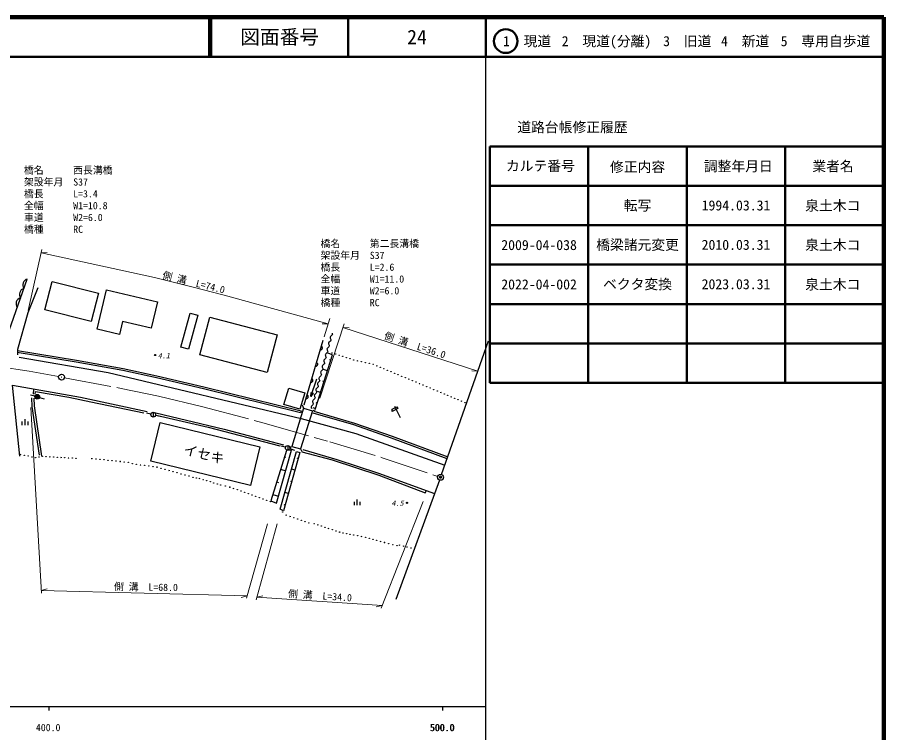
# Model space of a CAD drawing. Units: millimetres, scale not verified. Extents: x 40000 to 680000, y 20000 to 380000.
# Drawn here: x 460013 to 680000, y 198357 to 380000 of the extents above; entities that cross this region are included whole.
import ezdxf
from ezdxf.enums import TextEntityAlignment as Align

# ---------------------------------------------------------------- set-up
doc = ezdxf.new("R2010")
doc.units = ezdxf.units.MM
doc.header["$LTSCALE"] = 1000
doc.header["$PDMODE"] = 32
doc.header["$PDSIZE"] = 500
doc.linetypes.add('CHAIN', pattern=[18.5, 12, -1.5, 3.5, -1.5])
for name, color, linetype, lineweight in [('M-BGD', 7, 'Continuous', 25), ('M-BMK', 2, 'CHAIN', 13), ('M-BMK-OTRS', 5, 'Continuous', 25), ('M-BMK-SRVR', 3, 'Continuous', 25), ('M-STR-HTXT', 7, 'Continuous', 13), ('M-STR-STR1', 1, 'Continuous', 25), ('M-STR-STRC', 7, 'Continuous', 25), ('M-TTL', 2, 'Continuous', 140), ('M-TTL-BAND', 7, 'Continuous', 25), ('M-TTL-FRAM', 2, 'Continuous', 50), ('M-TTL-LINE', 7, 'Continuous', 50)]:
    doc.layers.add(name, color=color, linetype=linetype, lineweight=lineweight)
doc.layers.add('M-OTRS', color=6, linetype='Continuous')
doc.layers.add('M-TTL-TXT', color=7, linetype='Continuous')
doc.styles.add('ＭＳ ゴシック', font='')
doc.styles.get('ＭＳ ゴシック').set_extended_font_data('MS Gothic')

msp = doc.modelspace()

# ---------------------------------------------------------------- linework, layer by layer
at = {"layer": 'M-BGD'}
for p, q in [((456240, 295687), (462550, 313531)), ((467023, 305761), (468834, 312904)), ((468834, 312904), (480598, 309921)), ((465206, 311308), (462671, 304946)), ((480296, 300825), (482636, 310790)), ((482636, 310790), (495595, 307747)), ((480598, 309921), (478786, 302778)), ((495595, 307747), (494027, 301068)), ((462671, 304946), (460034, 295635)), ((478786, 302778), (467023, 305761)), ((501564, 296280), (503905, 304867)), ((505817, 304346), (503475, 295759)), ((503905, 304867), (505817, 304346)), ((506396, 294275), (508924, 303875)), ((508924, 303875), (525995, 299379)), ((486736, 302780), (485964, 299494)), ((494027, 301068), (486736, 302780)), ((485964, 299494), (480296, 300825)), ((525995, 299379), (523467, 289780)), ((539891, 299257), (539548, 298915)), ((539988, 299386), (539891, 299257)), ((539917, 299809), (539994, 299633)), ((540012, 299473), (539988, 299386)), ((539994, 299633), (540012, 299473)), ((532853, 281625), (537672, 298057)), ((539055, 297340), (539031, 297253)), ((539031, 297253), (539049, 297092)), ((539049, 297092), (539125, 296916)), ((539152, 297468), (539055, 297340)), ((539494, 297810), (539152, 297468)), ((539451, 298786), (539427, 298700)), ((539427, 298700), (539445, 298539)), ((539445, 298539), (539521, 298363)), ((539548, 298915), (539451, 298786)), ((539592, 297939), (539494, 297810)), ((539521, 298363), (539597, 298186)), ((539616, 298026), (539592, 297939)), ((539597, 298186), (539616, 298026)), ((474972, 292434), (459962, 294904)), ((460034, 295635), (460085, 294291)), ((460043, 295398), (475057, 292927)), ((503475, 295759), (501564, 296280)), ((536929, 295523), (537055, 295527)), ((537055, 295527), (537168, 295557)), ((537168, 295557), (537292, 295625)), ((537314, 296410), (537210, 296482)), ((537292, 295625), (537378, 295704)), ((537393, 296325), (537314, 296410)), ((537378, 295704), (537450, 295808)), ((537461, 296200), (537393, 296325)), ((537450, 295808), (537495, 295961)), ((537491, 296088), (537461, 296200)), ((537495, 295961), (537491, 296088)), ((538700, 294880), (538335, 294515)), ((538658, 295893), (538635, 295806)), ((538635, 295806), (538653, 295646)), ((538653, 295646), (538729, 295469)), ((538756, 296022), (538658, 295893)), ((538804, 295017), (538700, 294880)), ((538729, 295469), (538810, 295281)), ((539098, 296363), (538756, 296022)), ((538830, 295110), (538804, 295017)), ((538810, 295281), (538830, 295110)), ((539196, 296492), (539098, 296363)), ((539125, 296916), (539201, 296740)), ((539220, 296579), (539196, 296492)), ((539201, 296740), (539220, 296579)), ((475057, 292927), (486912, 290789)), ((523467, 289780), (506396, 294275)), ((535687, 280662), (540070, 294331)), ((537840, 292903), (537816, 292816)), ((537816, 292816), (537834, 292656)), ((537834, 292656), (537910, 292479)), ((537937, 293032), (537840, 292903)), ((538280, 293373), (537937, 293032)), ((538231, 294378), (538206, 294285)), ((538206, 294285), (538225, 294114)), ((538225, 294114), (538306, 293926)), ((538335, 294515), (538231, 294378)), ((538377, 293502), (538280, 293373)), ((538306, 293926), (538383, 293750)), ((538401, 293589), (538377, 293502)), ((538383, 293750), (538401, 293589)), ((540070, 294331), (538898, 294722)), ((539632, 292964), (539295, 293072)), ((486815, 290299), (474972, 292434)), ((486912, 290789), (495477, 288927)), ((535724, 291415), (535850, 291420)), ((535850, 291420), (535963, 291449)), ((535963, 291449), (536087, 291517)), ((536109, 292302), (536006, 292375)), ((536087, 291517), (536173, 291596)), ((536188, 292217), (536109, 292302)), ((536173, 291596), (536245, 291700)), ((536256, 292093), (536188, 292217)), ((536245, 291700), (536290, 291853)), ((536286, 291980), (536256, 292093)), ((536290, 291853), (536286, 291980)), ((537487, 290480), (537145, 290138)), ((537444, 291456), (537420, 291369)), ((537420, 291369), (537438, 291209)), ((537438, 291209), (537514, 291032)), ((537541, 291585), (537444, 291456)), ((537585, 290609), (537487, 290480)), ((537514, 291032), (537590, 290856)), ((537883, 291927), (537541, 291585)), ((537609, 290696), (537585, 290609)), ((537590, 290856), (537609, 290696)), ((538755, 290231), (537745, 290554)), ((537981, 292056), (537883, 291927)), ((537910, 292479), (537986, 292303)), ((538005, 292142), (537981, 292056)), ((537986, 292303), (538005, 292142)), ((495367, 288439), (486815, 290299)), ((507284, 285657), (495367, 288439)), ((495477, 288927), (507400, 286143)), ((534576, 283735), (536106, 288215)), ((534905, 288195), (534801, 288267)), ((534984, 288109), (534905, 288195)), ((536620, 288494), (536595, 288402)), ((536595, 288402), (536614, 288231)), ((536614, 288231), (536696, 288043)), ((536724, 288632), (536620, 288494)), ((537089, 288996), (536724, 288632)), ((537047, 290009), (537024, 289923)), ((537024, 289923), (537042, 289762)), ((537042, 289762), (537118, 289586)), ((537145, 290138), (537047, 290009)), ((537193, 289134), (537089, 288996)), ((537118, 289586), (537199, 289398)), ((537219, 289226), (537193, 289134)), ((537199, 289398), (537219, 289226)), ((460621, 268604), (458791, 286564)), ((458791, 286564), (476069, 283530)), ((507400, 286143), (532071, 280067)), ((534519, 287307), (534646, 287312)), ((534646, 287312), (534759, 287341)), ((534759, 287341), (534883, 287409)), ((534883, 287409), (534968, 287488)), ((534968, 287488), (535041, 287592)), ((535052, 287985), (534984, 288109)), ((535041, 287592), (535086, 287745)), ((535081, 287872), (535052, 287985)), ((535086, 287745), (535081, 287872)), ((536273, 286043), (535930, 285702)), ((536229, 287019), (536205, 286933)), ((536205, 286933), (536223, 286772)), ((536223, 286772), (536299, 286596)), ((536326, 287148), (536229, 287019)), ((536370, 286172), (536273, 286043)), ((536299, 286596), (536376, 286419)), ((536669, 287490), (536326, 287148)), ((536394, 286259), (536370, 286172)), ((536376, 286419), (536394, 286259)), ((536766, 287619), (536669, 287490)), ((536696, 288043), (536772, 287866)), ((536790, 287706), (536766, 287619)), ((536772, 287866), (536790, 287706)), ((537878, 287497), (537608, 287583)), ((464490, 283790), (463317, 284043)), ((464106, 285631), (464025, 284351)), ((464514, 284351), (464653, 285014)), ((464653, 285014), (473131, 283513)), ((531952, 279581), (507284, 285657)), ((527655, 281724), (528913, 285869)), ((528913, 285869), (533007, 284627)), ((533007, 284627), (531748, 280481)), ((533700, 284087), (533596, 284159)), ((533779, 284001), (533700, 284087)), ((533847, 283877), (533779, 284001)), ((533876, 283764), (533847, 283877)), ((534576, 283735), (534634, 284772)), ((535164, 284591), (534576, 283735)), ((534634, 284772), (535164, 284591)), ((534666, 284000), (534697, 284708)), ((535075, 284579), (534666, 284000)), ((534697, 284708), (535075, 284579)), ((534718, 284151), (534760, 284644)), ((534987, 284567), (534718, 284151)), ((534760, 284644), (534987, 284567)), ((534796, 284378), (534822, 284580)), ((534898, 284555), (534796, 284378)), ((534822, 284580), (534898, 284555)), ((535437, 284126), (535413, 284039)), ((535413, 284039), (535431, 283879)), ((535431, 283879), (535507, 283702)), ((535534, 284255), (535437, 284126)), ((535876, 284597), (535534, 284255)), ((535833, 285573), (535809, 285486)), ((535809, 285486), (535827, 285325)), ((535827, 285325), (535903, 285149)), ((535930, 285702), (535833, 285573)), ((535974, 284725), (535876, 284597)), ((535903, 285149), (535979, 284973)), ((535998, 284812), (535974, 284725)), ((535979, 284973), (535998, 284812)), ((537002, 284763), (536212, 285016)), ((463746, 281141), (463711, 283409)), ((464200, 283304), (464270, 281385)), ((465653, 283497), (466806, 283163)), ((473131, 283513), (478714, 282397)), ((476069, 283530), (492981, 279919)), ((478714, 282397), (492162, 279536)), ((531748, 280481), (527655, 281724)), ((533315, 283199), (533441, 283204)), ((533441, 283204), (533554, 283233)), ((533554, 283233), (533678, 283301)), ((533678, 283301), (533764, 283380)), ((533764, 283380), (533836, 283484)), ((533836, 283484), (533881, 283638)), ((533881, 283638), (533876, 283764)), ((535058, 281607), (534715, 281265)), ((535009, 282611), (534984, 282518)), ((534984, 282518), (535003, 282347)), ((535003, 282347), (535085, 282159)), ((535113, 282748), (535009, 282611)), ((535155, 281735), (535058, 281607)), ((535085, 282159), (535161, 281983)), ((535478, 283113), (535113, 282748)), ((535179, 281822), (535155, 281735)), ((535161, 281983), (535179, 281822)), ((535582, 283250), (535478, 283113)), ((535507, 283702), (535588, 283514)), ((535608, 283343), (535582, 283250)), ((535588, 283514), (535608, 283343)), ((536125, 282029), (535921, 282094)), ((465630, 268825), (463746, 281141)), ((464270, 281385), (466189, 268581)), ((493947, 279233), (492773, 279484)), ((494534, 279707), (494534, 278507)), ((495195, 279534), (512517, 275441)), ((532071, 280067), (531952, 279581)), ((534618, 281136), (534594, 281049)), ((534594, 281049), (534612, 280889)), ((534612, 280889), (534688, 280712)), ((534715, 281265), (534618, 281136)), ((535079, 280922), (535687, 280662)), ((545461, 276491), (535125, 279479)), ((535264, 279959), (545613, 276967)), ((555197, 280520), (556397, 281120)), ((556637, 280640), (555197, 279920)), ((555197, 279920), (555197, 280520)), ((555797, 281240), (557237, 278420)), ((556397, 281120), (556637, 280640)), ((461167, 277339), (461167, 276439)), ((461917, 277939), (461917, 276439)), ((462667, 277339), (462667, 276439)), ((495121, 278984), (496295, 278739)), ((495265, 278943), (508452, 275942)), ((493890, 267314), (496295, 277156)), ((496295, 277156), (521625, 270966)), ((508452, 275942), (526651, 271197)), ((512517, 275441), (527636, 271445)), ((555018, 273138), (545461, 276491)), ((545613, 276967), (555188, 273609)), ((569125, 267917), (555018, 273138)), ((555188, 273609), (569299, 268386)), ((521625, 270966), (519220, 261125)), ((528098, 270813), (526939, 271125)), ((528677, 271257), (528677, 270057)), ((528321, 270034), (524414, 257230)), ((525837, 256652), (529660, 270050)), ((526754, 255087), (530867, 269755)), ((531763, 269493), (527624, 254677)), ((527832, 268434), (528209, 268319)), ((529660, 270050), (528321, 270034)), ((529250, 270478), (530395, 270120)), ((530867, 269755), (531763, 269493)), ((532242, 269668), (539953, 267609)), ((532536, 270256), (541154, 267752)), ((519220, 261125), (493890, 267314)), ((531349, 268011), (531079, 268087)), ((539953, 267609), (551802, 263702)), ((541154, 267752), (551699, 264237)), ((526855, 265233), (528171, 264831)), ((530522, 265048), (529618, 265301)), ((551699, 264237), (565981, 259110)), ((525879, 262032), (526291, 261906)), ((529694, 262085), (529422, 262161)), ((551802, 263702), (563604, 259283)), ((563604, 259283), (563918, 259850)), ((524902, 258831), (526334, 258394)), ((528866, 259122), (527957, 259376)), ((546261, 257591), (546261, 256091)), ((524414, 257230), (525837, 256652)), ((528038, 256159), (527765, 256235)), ((545511, 256991), (545511, 256091)), ((547011, 256991), (547011, 256091)), ((527624, 254677), (526754, 255087))]:
    msp.add_line(p, q, dxfattribs=at)
for centre, radius in [((539903, 294780), 50), ((495026, 294255), 150), ((495026, 294255), 90), ((495026, 294255), 30), ((540822, 294484), 50), ((541741, 294188), 50), ((542660, 293892), 50), ((543579, 293596), 50), ((544498, 293300), 50), ((545416, 293004), 50), ((546407, 292780), 50), ((547397, 292556), 50), ((548388, 292331), 50), ((549378, 292107), 50), ((550369, 291883), 50), ((551274, 291507), 50), ((552179, 291130), 50), ((553084, 290754), 50), ((553988, 290378), 50), ((554893, 290002), 50), ((555798, 289625), 50), ((556703, 289249), 50), ((557608, 288873), 50), ((558513, 288497), 50), ((559418, 288121), 50), ((560323, 287744), 50), ((561228, 287368), 50), ((562133, 286992), 50), ((563038, 286616), 50), ((563943, 286239), 50), ((465077, 283664), 600), ((465077, 283664), 528), ((465077, 283664), 456), ((465077, 283664), 384), ((465077, 283664), 312), ((465077, 283664), 240), ((465077, 283664), 168), ((564847, 285863), 50), ((565752, 285487), 50), ((566657, 285111), 50), ((567562, 284735), 50), ((568436, 284367), 50), ((569311, 284000), 50), ((465077, 283664), 96), ((465077, 283664), 24), ((570185, 283633), 50), ((571060, 283266), 50), ((571934, 282899), 50), ((572808, 282532), 50), ((573683, 282165), 50), ((494534, 279107), 600), ((528677, 270657), 600), ((460842, 268986), 50), ((461805, 268785), 50), ((462768, 268585), 50), ((463731, 268384), 50), ((465524, 268344), 50), ((466353, 268504), 50), ((467305, 268451), 50), ((468256, 268397), 50), ((469207, 268344), 50), ((464694, 268183), 50), ((470159, 268290), 50), ((471110, 268237), 50), ((472061, 268183), 50), ((473013, 268130), 50), ((473964, 268076), 50), ((474915, 268023), 50), ((478929, 267969), 50), ((479956, 267862), 50), ((480983, 267755), 50), ((482010, 267648), 50), ((483037, 267541), 50), ((484064, 267434), 50), ((485091, 267327), 50), ((486119, 267220), 50), ((487146, 267113), 50), ((488173, 267006), 50), ((489189, 266631), 50), ((490242, 266490), 50), ((491294, 266349), 50), ((492347, 266207), 50), ((493399, 266066), 50), ((494451, 265924), 50), ((495504, 265783), 50), ((496514, 265497), 50), ((497525, 265212), 50), ((498536, 264927), 50), ((499547, 264641), 50), ((500558, 264356), 50), ((501568, 264070), 50), ((502579, 263785), 50), ((503590, 263499), 50), ((504601, 263214), 50), ((505457, 263054), 50), ((506313, 262893), 50), ((507207, 262617), 50), ((508101, 262340), 50), ((508995, 262064), 50), ((509890, 261787), 50), ((510784, 261511), 50), ((511678, 261234), 50), ((512828, 260967), 50), ((513979, 260699), 50), ((514913, 260363), 50), ((515847, 260028), 50), ((516781, 259692), 50), ((517715, 259356), 50), ((518649, 259021), 50), ((519583, 258685), 50), ((520517, 258349), 50), ((521451, 258014), 50), ((522385, 257678), 50), ((523319, 257342), 50), ((524253, 257007), 50), ((558968, 256737), 150), ((558968, 256737), 90), ((558968, 256737), 30), ((527362, 254409), 50), ((528316, 253584), 50), ((529270, 253253), 50), ((530224, 252922), 50), ((531178, 252591), 50), ((532132, 252260), 50), ((533086, 251929), 50), ((534040, 251598), 50), ((535383, 251444), 50), ((536305, 251134), 50), ((537226, 250825), 50), ((538147, 250515), 50), ((539069, 250206), 50), ((539990, 249897), 50), ((540911, 249587), 50), ((541833, 249278), 50), ((542722, 249091), 50), ((543612, 248904), 50), ((544501, 248717), 50), ((545391, 248530), 50), ((546419, 248350), 50), ((547448, 248169), 50), ((548477, 247989), 50), ((549405, 247716), 50), ((550334, 247444), 50), ((551262, 247172), 50), ((552190, 246899), 50), ((553249, 246641), 50), ((554308, 246383), 50), ((555367, 246126), 50), ((556426, 245868), 50), ((557070, 245971), 50), ((558033, 245722), 50), ((558995, 245472), 50), ((559958, 245223), 50)]:
    msp.add_circle(centre, radius, dxfattribs=at)
for centre in [(462895, 312052), (462042, 309641), (461189, 307229)]:
    msp.add_arc(centre, 1518, 103.14224, 217.9082, dxfattribs=at)
at = {"layer": 'M-BMK'}
for p, q in [((453264, 291579), (463052, 290141)), ((463052, 290141), (470504, 288772)), ((471979, 288497), (486383, 285758)), ((486383, 285758), (495894, 283790)), ((495894, 283790), (507086, 281126)), ((507086, 281126), (522380, 277019)), ((522380, 277019), (539363, 272205)), ((539363, 272205), (552689, 268155)), ((552689, 268155), (566761, 263439))]:
    msp.add_line(p, q, dxfattribs=at)
at = {"layer": 'M-BMK-OTRS'}
for p, q in [((567722, 263908), (579683, 297864)), ((567215, 262496), (556148, 232151))]:
    msp.add_line(p, q, dxfattribs=at)
at = {"layer": 'M-BMK-SRVR'}
for centre, radius in [((471242, 288637), 750), ((471242, 288637), 30), ((567472, 263201), 750), ((567472, 263201), 30)]:
    msp.add_circle(centre, radius, dxfattribs=at)
at = {"layer": 'M-OTRS'}
msp.add_point((567472, 263201), dxfattribs=at)
at = {"layer": 'M-STR-HTXT'}
for p, q in [((462759, 305574), (466216, 321077)), ((466027, 320233), (467583, 320321)), ((466027, 320233), (494803, 313914)), ((538948, 302137), (512516, 309461)), ((543023, 302210), (536796, 283305)), ((538948, 302137), (537390, 302133)), ((537906, 298881), (539386, 303505)), ((542693, 301207), (544249, 301146)), ((542693, 301207), (576962, 290138)), ((576962, 290138), (575405, 290199)), ((466112, 233757), (463409, 280955)), ((563052, 257049), (552391, 229972)), ((523566, 251365), (518201, 232492)), ((526025, 251365), (520624, 232089)), ((466085, 234460), (467595, 234841)), ((466085, 234460), (518372, 233096)), ((518372, 233096), (516862, 232715)), ((520813, 232763), (522337, 233081)), ((520813, 232763), (552643, 230613)), ((552643, 230613), (551118, 230295))]:
    msp.add_line(p, q, dxfattribs=at)
msp.add_lwpolyline([(494803, 313914), (504328, 311607), (512516, 309461)], dxfattribs=at)
at = {"layer": 'M-STR-STR1'}
for p, q in [((532331, 281594), (532712, 280773)), ((532712, 280773), (529751, 271010)), ((534969, 280098), (531920, 270394)), ((532712, 280773), (534969, 280098)), ((534969, 280098), (535849, 280421)), ((529106, 270775), (529751, 271010)), ((529751, 271010), (531920, 270394)), ((531920, 270394), (532243, 269749))]:
    msp.add_line(p, q, dxfattribs=at)
at = {"layer": 'M-STR-STRC'}
for p, q in [((460447, 293670), (483051, 289842)), ((483051, 289842), (532102, 278153)), ((532102, 278153), (545999, 274325)), ((545999, 274325), (568547, 266252))]:
    msp.add_line(p, q, dxfattribs=at)
at = {"layer": 'M-TTL'}
for p, q in [((680000, 380000), (40000, 380000)), ((680000, 20000), (680000, 380000))]:
    msp.add_line(p, q, dxfattribs=at)
at = {"layer": 'M-TTL-BAND'}
for p, q in [((579000, 20000), (579000, 370000)), ((40000, 205000), (579000, 205000)), ((468000, 205000), (468000, 204000)), ((568000, 205000), (568000, 204000))]:
    msp.add_line(p, q, dxfattribs=at)
at = {"layer": 'M-TTL-FRAM'}
for p, q in [((580000, 347197), (580000, 287197)), ((580000, 347197), (680000, 347197)), ((580000, 287197), (680000, 287197))]:
    msp.add_line(p, q, dxfattribs=at)
at = {"layer": 'M-TTL-LINE'}
for p, q in [((508747, 380000), (508747, 370000)), ((509247, 380000), (509247, 370000)), ((543997, 380000), (543997, 370000)), ((579000, 380000), (579000, 370000)), ((40000, 370000), (680000, 370000)), ((605000, 347197), (605000, 287197)), ((630000, 347197), (630000, 287197)), ((655000, 347197), (655000, 287197)), ((580000, 337197), (680000, 337197)), ((580000, 327197), (680000, 327197)), ((580000, 317197), (680000, 317197)), ((580000, 307197), (680000, 307197)), ((580000, 297197), (680000, 297197))]:
    msp.add_line(p, q, dxfattribs=at)
msp.add_circle((584031, 373958), 3000, dxfattribs=at)

# ---------------------------------------------------------------- texts
at = {"layer": 'M-BGD', "style": 'ＭＳ ゴシック', "oblique": 15}
for s, p in [('4.1', (497210, 294099)), ('4.5', (556545, 256652))]:
    msp.add_text(s, height=1320, dxfattribs=at).set_placement(p, align=Align.MIDDLE_CENTER)
at = {"layer": 'M-BGD', "style": 'ＭＳ ゴシック'}
msp.add_text('イセキ', height=2566, rotation=345.7, dxfattribs=at).set_placement((507441, 269091), align=Align.MIDDLE_CENTER)
at = {"layer": 'M-STR-HTXT', "style": 'ＭＳ ゴシック'}
for s, p in [('橋名\u3000\u3000\u3000西長溝橋', (461703, 339725)), ('架設年月\u3000S37', (461703, 336725)), ('橋長\u3000\u3000\u3000L=3.4', (461703, 333725)), ('全幅\u3000\u3000\u3000W1=10.8', (461703, 330725)), ('車道\u3000\u3000\u3000W2=6.0', (461703, 327725)), ('橋種\u3000\u3000\u3000RC', (461703, 324725)), ('橋名\u3000\u3000\u3000第二長溝橋', (537009, 321095)), ('架設年月\u3000S37', (537009, 318095)), ('橋長\u3000\u3000\u3000L=2.6', (537009, 315095)), ('全幅\u3000\u3000\u3000W1=11.0', (537009, 312095)), ('車道\u3000\u3000\u3000W2=6.0', (537009, 309095)), ('橋種\u3000\u3000\u3000RC', (537009, 306095))]:
    msp.add_text(s, height=1833, dxfattribs=at).set_placement(p, align=Align.BOTTOM_LEFT)
for s, rotation, p in [('側 溝\u3000L=74.0', 346.2, (504802, 312669)), ('側 溝\u3000L=36.0', 341.9, (560987, 296737)), ('側 溝\u3000L=68.0', 359.1, (492668, 235352)), ('側 溝\u3000L=34.0', 356.2, (536869, 233150))]:
    msp.add_text(s, height=1833, rotation=rotation, dxfattribs=at).set_placement(p, align=Align.MIDDLE_CENTER)
at = {"layer": 'M-TTL-BAND', "style": 'ＭＳ ゴシック'}
for s, p in [('400.0', (467844, 198195)), ('500.0', (567844, 198195)), ('500.0', (568000, 198195))]:
    msp.add_text(s, height=1833, dxfattribs=at).set_placement(p, align=Align.BOTTOM_CENTER)
at = {"layer": 'M-TTL-TXT', "style": 'ＭＳ ゴシック'}
for s, height, p in [('図面番号', 3666, (526622, 375000)), ('24', 3666, (561497, 375000)), ('1\u3000現道', 2566, (589448, 373958)), ('2\u3000現道(分離)', 2566, (609619, 373958)), ('3\u3000旧道', 2566, (630121, 373958)), ('4\u3000新道', 2566, (644824, 373958)), ('5\u3000専用自歩道', 2566, (665228, 373958)), ('道路台帳修正履歴', 2566, (600968, 352113)), ('カルテ番号', 2566, (592839, 342277)), ('修正内容', 2566, (617509, 342023)), ('調整年月日', 2566, (643089, 342197)), ('業者名', 2566, (667134, 342197)), ('転写', 2566, (617500, 332245)), ('1994.03.31', 2566, (642500, 332245)), ('泉土木コ', 2566, (667077, 332189)), ('2009-04-038', 2566, (592500, 322189)), ('橋梁諸元変更', 2566, (617500, 322245)), ('2010.03.31', 2566, (642500, 322245)), ('泉土木コ', 2566, (667077, 322189)), ('2022-04-002', 2566, (592500, 312189)), ('ベクタ変換', 2566, (617500, 312245)), ('2023.03.31', 2566, (642500, 312245)), ('泉土木コ', 2566, (667077, 312189))]:
    msp.add_text(s, height=height, dxfattribs=at).set_placement(p, align=Align.MIDDLE_CENTER)

doc.saveas('drawing.dxf')
